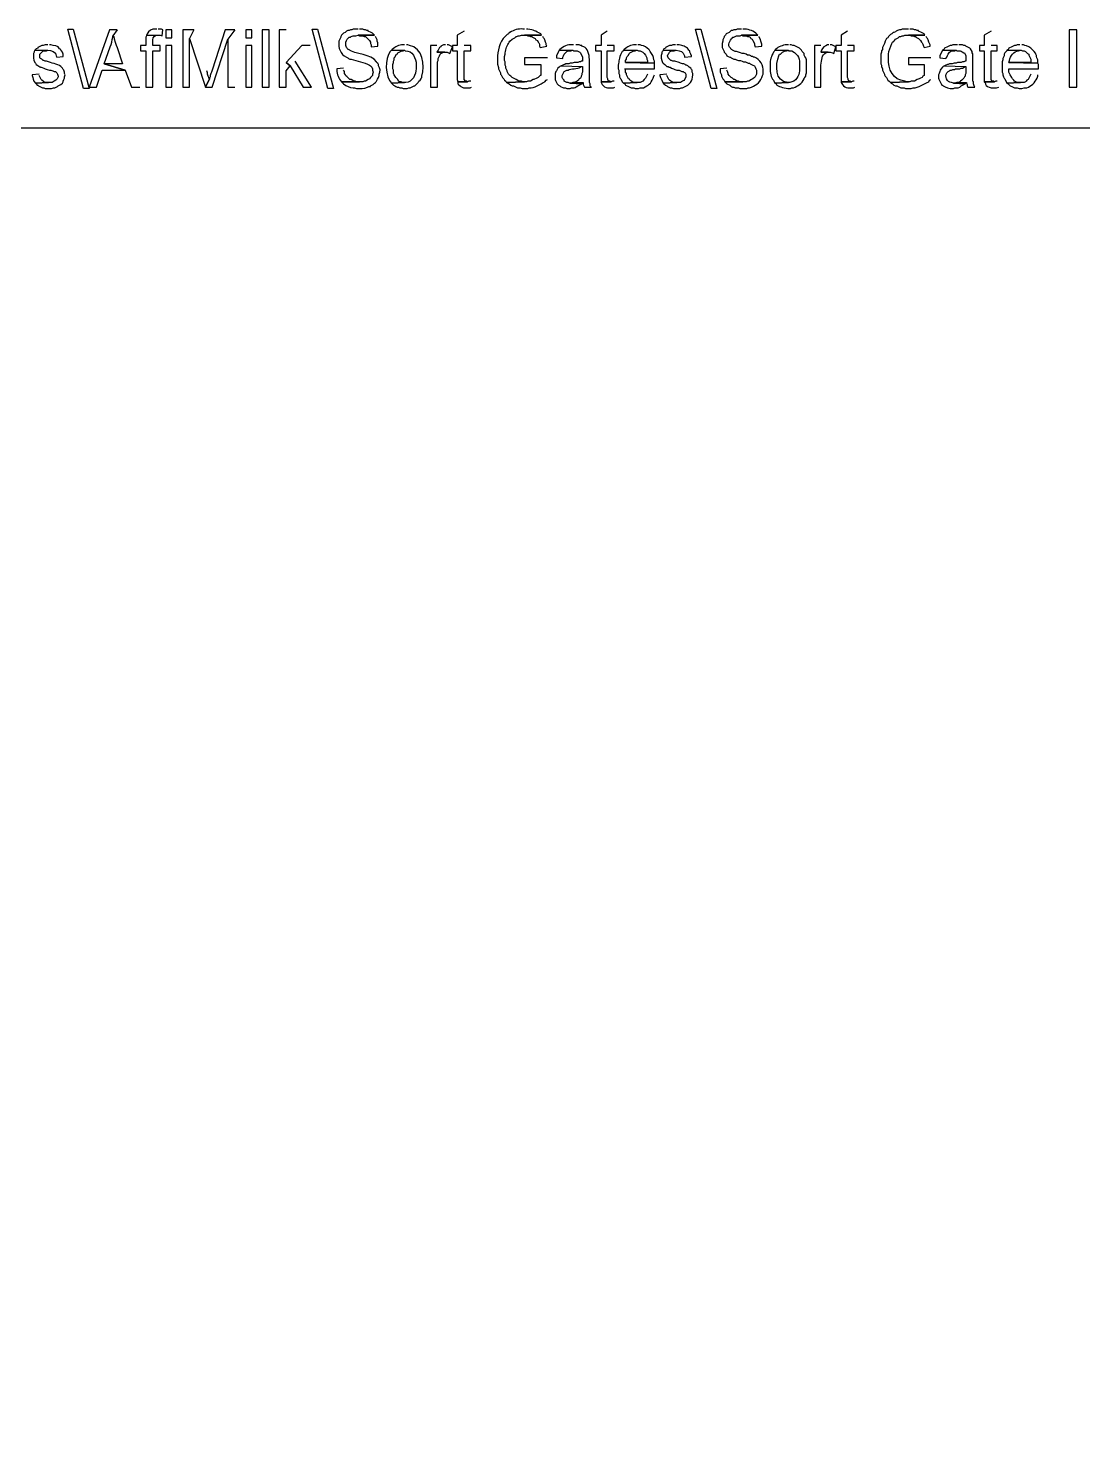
# Model space of a CAD drawing. Extents: x 18 to 773, y 27 to 1196.
# Drawn here: x 112.9 to 205.3, y 1071.3 to 1196 of the extents above; entities that cross this region are included whole.
import ezdxf

# ---------------------------------------------------------------- set-up
doc = ezdxf.new("R2010")
doc.units = 0
doc.layers.add('Sort_Gate_Installation', color=7, linetype='CONTINUOUS')

msp = doc.modelspace()

# ---------------------------------------------------------------- linework, layer by layer
at = {"layer": 'Sort_Gate_Installation', "color": 7}
for points in [[(117.72, 1190.76), (116.34, 1195.98), (116.82, 1195.98), (118.2, 1190.76), (117.72, 1190.76)], [(120.66, 1195.92), (120, 1195.92), (118.2, 1190.88), (118.86, 1190.88), (119.34, 1192.38), (121.38, 1192.38), (119.52, 1192.92), (120.06, 1194.42)], [(120.66, 1195.92), (120.3, 1195.38), (120.36, 1195.32)], [(120.3, 1195.26), (120.3, 1195.38)], [(123.24, 1195.44), (123.24, 1195.38), (123.18, 1195.26), (123.18, 1194.54), (122.7, 1194.54), (122.7, 1194.06), (123.18, 1194.06), (123.18, 1190.88), (123.78, 1190.88), (123.78, 1194.06), (124.44, 1194.06), (124.44, 1194.54), (123.78, 1194.54), (123.78, 1194.84)], [(123.3, 1195.56), (123.24, 1195.44), (124.44, 1195.44), (124.62, 1195.38), (124.68, 1195.92), (124.56, 1195.98), (124.26, 1195.98)], [(124.14, 1195.98), (124.02, 1195.98)], [(124.08, 1195.44), (124.26, 1195.44)], [(124.92, 1195.2), (125.46, 1195.2), (125.46, 1195.92), (124.92, 1195.92), (124.92, 1195.2), (124.92, 1195.2)], [(127.38, 1195.92), (126.42, 1195.92), (126.42, 1190.88), (127.02, 1190.88), (127.02, 1195.14)], [(127.38, 1195.92), (127.02, 1195.14), (128.4, 1190.88), (128.76, 1191.6), (128.7, 1191.66), (128.7, 1191.72), (128.64, 1191.84), (128.58, 1192.02), (128.58, 1192.14), (128.52, 1192.32)], [(130.98, 1195.92), (130.14, 1195.92), (129, 1192.38), (128.94, 1192.2), (128.88, 1192.08), (128.82, 1191.9), (128.82, 1191.78), (128.76, 1191.66), (128.76, 1191.6), (128.4, 1190.88), (129, 1190.88), (130.38, 1195.08)], [(130.98, 1195.92), (130.38, 1195.08), (130.38, 1190.88), (130.98, 1190.88)], [(131.94, 1195.2), (132.48, 1195.2), (132.48, 1195.92), (131.94, 1195.92), (131.94, 1195.2), (131.94, 1195.2)], [(133.38, 1190.88), (133.98, 1190.88), (133.98, 1195.92), (133.38, 1195.92), (133.38, 1190.88), (133.38, 1190.88)], [(135.48, 1195.92), (134.88, 1195.92), (134.88, 1190.88), (135.48, 1190.88), (135.48, 1192.32), (135.84, 1192.74), (135.48, 1193.04)], [(139.14, 1190.76), (137.76, 1195.98), (138.24, 1195.98), (139.62, 1190.76), (139.14, 1190.76)], [(141.78, 1195.98), (141.36, 1195.98), (141.24, 1195.92), (141.12, 1195.92), (141, 1195.86), (140.88, 1195.86), (140.76, 1195.8), (140.64, 1195.68), (140.52, 1195.62), (140.46, 1195.56), (140.34, 1195.44), (140.28, 1195.32), (140.28, 1195.26), (140.16, 1195.02), (140.1, 1194.9)], [(140.94, 1194.18), (140.88, 1194.18), (140.82, 1194.3), (140.76, 1194.36), (140.7, 1194.54), (140.7, 1194.84), (140.76, 1194.96), (140.82, 1195.08), (140.94, 1195.2), (141, 1195.26), (141.12, 1195.26), (141.18, 1195.32), (141.36, 1195.38), (141.6, 1195.38), (141.78, 1195.44), (143.22, 1195.44), (143.16, 1195.5), (143.04, 1195.62), (142.92, 1195.68), (142.68, 1195.8), (142.68, 1195.86), (142.56, 1195.86), (142.44, 1195.92), (142.32, 1195.92), (142.2, 1195.98), (141.9, 1195.98)], [(143.22, 1195.44), (141.78, 1195.44), (141.9, 1195.38), (142.2, 1195.38), (142.32, 1195.32), (142.44, 1195.32), (142.5, 1195.26), (142.62, 1195.14), (142.68, 1195.08), (142.8, 1194.96), (142.86, 1194.84), (142.86, 1194.72), (142.92, 1194.6), (142.92, 1194.42), (143.52, 1194.48), (143.52, 1194.78), (143.46, 1194.9), (143.46, 1195.02), (143.34, 1195.26), (143.28, 1195.32)], [(151.08, 1195.8), (150.48, 1195.44), (150.48, 1194.54), (150.06, 1194.54), (150.06, 1194.06), (150.48, 1194.06), (150.48, 1191.54), (150.54, 1191.36), (151.38, 1191.36), (151.32, 1191.42), (151.2, 1191.42), (151.08, 1191.54), (151.08, 1194.06), (151.68, 1194.06), (151.68, 1194.54), (151.08, 1194.54)], [(155.1, 1195.68), (155.04, 1195.68), (154.98, 1195.56), (154.86, 1195.5)], [(154.98, 1194.72), (155.04, 1194.84), (155.1, 1194.9), (155.28, 1195.08), (155.52, 1195.2), (155.64, 1195.32), (155.7, 1195.32), (155.82, 1195.38), (155.94, 1195.38), (156.12, 1195.44), (157.86, 1195.44), (157.8, 1195.56)], [(156.36, 1195.98), (156.24, 1195.98)], [(157.86, 1195.44), (156.36, 1195.44), (156.54, 1195.44), (156.66, 1195.38), (156.78, 1195.38), (156.9, 1195.32), (157.02, 1195.32), (157.08, 1195.26), (157.2, 1195.2), (157.32, 1195.14), (157.38, 1195.02), (157.5, 1194.96), (157.56, 1194.84), (157.62, 1194.78), (157.68, 1194.66), (157.68, 1194.48), (157.74, 1194.36), (158.34, 1194.48), (158.28, 1194.6), (158.28, 1194.72), (158.22, 1194.84), (158.16, 1195.02), (158.1, 1195.14), (158.04, 1195.2), (157.98, 1195.32)], [(156.66, 1195.98), (156.54, 1195.98)], [(163.62, 1195.8), (163.08, 1195.44), (163.08, 1194.54), (162.6, 1194.54), (162.6, 1194.06), (163.08, 1194.06), (163.08, 1191.36), (163.98, 1191.36), (163.86, 1191.42), (163.74, 1191.42), (163.68, 1191.54), (163.68, 1191.6), (163.62, 1191.72), (163.62, 1194.06), (164.22, 1194.06), (164.22, 1194.54), (163.62, 1194.54)], [(172.74, 1190.76), (171.36, 1195.98), (171.84, 1195.98), (173.22, 1190.76), (172.74, 1190.76)], [(175.38, 1195.98), (175.02, 1195.98), (174.9, 1195.92), (174.72, 1195.92), (174.6, 1195.86), (174.48, 1195.86), (174.42, 1195.8), (174.3, 1195.68), (174.06, 1195.56), (174, 1195.44), (173.88, 1195.32), (173.88, 1195.26), (173.76, 1195.02), (173.76, 1194.9), (173.7, 1194.72), (173.7, 1194.36), (173.88, 1194), (173.88, 1193.94), (173.94, 1193.88), (174.06, 1193.76), (174.12, 1193.64), (174.24, 1193.58), (174.36, 1193.52), (174.42, 1193.52), (174.48, 1193.46), (174.6, 1193.4), (174.72, 1193.34), (174.84, 1193.34), (174.96, 1193.28), (175.14, 1193.22), (175.32, 1193.22), (175.44, 1193.16), (175.56, 1193.1), (175.74, 1193.1), (175.86, 1193.04), (175.98, 1192.98), (176.1, 1192.98), (176.16, 1192.92), (176.4, 1192.8), (176.52, 1192.74), (176.58, 1192.62), (176.64, 1192.5), (176.7, 1192.38), (176.7, 1192.02), (176.64, 1191.9), (176.58, 1191.78), (176.52, 1191.72), (176.4, 1191.6), (176.28, 1191.54), (176.04, 1191.42), (175.92, 1191.42), (175.8, 1191.36), (173.94, 1191.36), (174, 1191.3), (174.12, 1191.18), (174.36, 1191.06), (174.48, 1190.94), (174.6, 1190.88), (174.72, 1190.88), (174.84, 1190.82), (175.14, 1190.82), (175.26, 1190.76), (175.86, 1190.76), (175.98, 1190.82), (176.1, 1190.82)], [(174.6, 1195.2), (174.6, 1195.26), (174.72, 1195.26)], [(175.38, 1195.44), (176.82, 1195.44), (176.76, 1195.5)], [(176.82, 1195.44), (175.38, 1195.44), (175.5, 1195.38), (175.8, 1195.38), (175.92, 1195.32), (176.04, 1195.32), (176.16, 1195.26), (176.22, 1195.14), (176.34, 1195.08), (176.4, 1194.96), (176.52, 1194.72), (176.52, 1194.6), (176.58, 1194.42), (177.18, 1194.48), (177.18, 1194.66)], [(175.68, 1195.98), (175.5, 1195.98)], [(176.94, 1195.26), (176.94, 1195.32)], [(184.68, 1195.8), (184.14, 1195.44), (184.14, 1194.54), (183.66, 1194.54), (183.66, 1194.06), (184.14, 1194.06), (184.14, 1191.36), (185.04, 1191.36), (184.92, 1191.42), (184.8, 1191.42), (184.74, 1191.54), (184.74, 1191.6), (184.68, 1191.72), (184.68, 1194.06), (185.28, 1194.06), (185.28, 1194.54), (184.68, 1194.54)], [(190.02, 1195.98), (189.48, 1195.98), (189.36, 1195.92), (189.24, 1195.92), (189.06, 1195.86), (188.94, 1195.8), (188.88, 1195.74), (188.76, 1195.68), (188.7, 1195.68), (188.58, 1195.56), (188.46, 1195.5), (188.4, 1195.44), (188.28, 1195.32), (188.22, 1195.2), (188.1, 1195.14), (188.04, 1195.02), (187.98, 1194.9), (187.92, 1194.72), (187.86, 1194.6), (187.74, 1194.36), (187.74, 1194.18), (187.68, 1194.06), (187.68, 1193.94), (187.62, 1193.76), (187.62, 1192.92), (187.68, 1192.8), (187.68, 1192.68), (187.74, 1192.5), (187.74, 1192.38), (187.86, 1192.14), (187.92, 1192.02), (187.92, 1191.96), (187.98, 1191.84), (188.1, 1191.72), (188.22, 1191.48), (188.34, 1191.42), (188.46, 1191.3), (190.02, 1191.36), (189.9, 1191.36), (189.72, 1191.42)], [(188.58, 1194.72), (188.64, 1194.84), (188.76, 1194.9), (188.82, 1194.96), (188.88, 1195.08), (189.12, 1195.2), (189.24, 1195.32), (189.36, 1195.32), (189.48, 1195.38), (189.6, 1195.38), (189.72, 1195.44), (191.46, 1195.44), (191.4, 1195.56), (191.16, 1195.68), (190.92, 1195.8), (190.92, 1195.86), (190.8, 1195.86), (190.68, 1195.92), (190.56, 1195.92), (190.44, 1195.98), (190.14, 1195.98)], [(191.46, 1195.44), (190.02, 1195.44), (190.14, 1195.44), (190.26, 1195.38), (190.44, 1195.38), (190.56, 1195.32), (190.68, 1195.32), (190.68, 1195.26), (190.8, 1195.2), (190.92, 1195.14), (191.04, 1195.02), (191.1, 1194.96), (191.16, 1194.84), (191.22, 1194.78), (191.28, 1194.66), (191.34, 1194.48), (191.4, 1194.36), (191.94, 1194.48), (191.94, 1194.6), (191.82, 1194.84), (191.76, 1195.02), (191.7, 1195.14), (191.64, 1195.2), (191.58, 1195.32)], [(197.28, 1195.8), (196.68, 1195.44), (196.68, 1194.54), (196.26, 1194.54), (196.26, 1194.06), (196.68, 1194.06), (196.68, 1191.36), (197.58, 1191.36), (197.52, 1191.42), (197.34, 1191.42), (197.28, 1191.54), (197.28, 1194.06), (197.82, 1194.06), (197.82, 1194.54), (197.28, 1194.54)], [(204.12, 1190.88), (204.78, 1190.88), (204.78, 1195.92), (204.12, 1195.92), (204.12, 1190.88), (204.12, 1190.88)], [(113.46, 1194.12), (113.4, 1194), (113.4, 1193.94), (113.34, 1193.82)], [(114.6, 1194.6), (114.36, 1194.6), (114.18, 1194.54), (114.06, 1194.54), (113.82, 1194.42), (113.7, 1194.36), (113.7, 1194.3), (113.58, 1194.24), (113.46, 1194.12), (114.6, 1194.12)], [(114.66, 1193.1), (114.48, 1193.16), (114.36, 1193.16), (114.24, 1193.22), (114.18, 1193.22), (114.06, 1193.34), (113.94, 1193.4), (113.88, 1193.46), (113.88, 1193.76), (113.94, 1193.82), (114.06, 1193.94), (114.18, 1194.06), (114.48, 1194.06), (114.6, 1194.12)], [(114.84, 1194.6), (114.72, 1194.6)], [(115.32, 1193.64), (115.38, 1193.52), (115.92, 1193.58), (115.92, 1193.76), (115.86, 1193.94), (115.8, 1194.06), (115.74, 1194.12), (115.74, 1194.18), (115.62, 1194.24)], [(120.66, 1194.36), (121.14, 1192.92), (119.52, 1192.92), (121.38, 1192.38), (121.92, 1190.88), (122.64, 1190.88)], [(124.92, 1190.88), (125.46, 1190.88), (125.46, 1194.54), (124.92, 1194.54), (124.92, 1190.88), (124.92, 1190.88)], [(131.94, 1190.88), (132.48, 1190.88), (132.48, 1194.54), (131.94, 1194.54), (131.94, 1190.88), (131.94, 1190.88)], [(137.58, 1194.54), (136.86, 1194.54), (135.48, 1193.04), (135.84, 1192.74), (136.98, 1190.88), (137.7, 1190.88), (136.26, 1193.16)], [(144.72, 1194.12), (144.6, 1194)], [(144.78, 1194.18), (144.72, 1194.12), (145.86, 1194.12), (145.92, 1194.06)], [(144.72, 1191.24), (145.86, 1191.3), (145.68, 1191.3), (145.56, 1191.36), (145.44, 1191.36), (145.32, 1191.42), (145.26, 1191.54), (145.14, 1191.66), (145.08, 1191.72), (144.96, 1191.96), (144.9, 1192.08), (144.9, 1192.38), (144.84, 1192.5), (144.84, 1192.86), (144.9, 1193.04), (144.9, 1193.16), (144.96, 1193.28), (144.96, 1193.46), (145.02, 1193.52), (145.14, 1193.76), (145.2, 1193.76), (145.26, 1193.88), (145.38, 1193.94), (145.62, 1194.06), (145.74, 1194.06), (145.86, 1194.12)], [(145.86, 1194.6), (145.74, 1194.6)], [(146.28, 1194.54), (146.16, 1194.6), (146.04, 1194.6)], [(148.68, 1194.54), (148.14, 1194.54), (148.14, 1190.88), (148.74, 1190.88), (148.74, 1193.1), (148.8, 1193.22), (148.8, 1193.4), (148.86, 1193.52), (148.92, 1193.64), (148.98, 1193.76), (149.04, 1193.82), (149.28, 1193.94), (149.4, 1193.94), (148.68, 1193.94)], [(149.46, 1194.6), (149.28, 1194.6), (149.16, 1194.54), (149.04, 1194.48), (149.04, 1194.42), (148.92, 1194.36), (148.8, 1194.12), (148.68, 1193.94), (149.58, 1193.94), (149.82, 1193.82), (150.06, 1194.42), (149.82, 1194.54), (149.7, 1194.6), (149.58, 1194.6)], [(154.08, 1192.5), (154.14, 1192.38), (154.2, 1192.26), (154.26, 1192.14), (154.26, 1192.02), (154.32, 1191.96), (154.44, 1191.72), (154.56, 1191.6), (154.62, 1191.48), (154.74, 1191.42), (154.8, 1191.3), (156.36, 1191.36), (156.24, 1191.36), (156.12, 1191.42), (155.88, 1191.42), (155.64, 1191.54), (155.4, 1191.66), (155.28, 1191.72), (155.16, 1191.84), (155.1, 1191.9), (154.98, 1192.02), (154.92, 1192.14), (154.86, 1192.26), (154.86, 1192.32), (154.8, 1192.44), (154.74, 1192.56), (154.74, 1192.68), (154.68, 1192.8), (154.68, 1193.1), (154.62, 1193.22), (154.62, 1193.58), (154.68, 1193.76)], [(159.42, 1194.12), (159.36, 1194), (159.18, 1193.64), (159.18, 1193.46), (159.72, 1193.4), (159.72, 1193.52), (159.78, 1193.64), (159.84, 1193.76), (159.96, 1193.88), (160.02, 1193.94), (160.08, 1194), (160.2, 1194.06), (160.44, 1194.06), (160.62, 1194.12)], [(159.48, 1194.18), (159.42, 1194.12), (160.62, 1194.12), (160.68, 1194.06), (160.98, 1194.06), (161.22, 1193.94), (161.28, 1193.88), (161.46, 1193.52), (161.46, 1193.16), (161.34, 1193.16), (161.28, 1193.1), (161.16, 1193.1), (161.04, 1193.04), (160.74, 1193.04), (160.56, 1192.98), (160.38, 1192.98), (160.26, 1192.92), (159.96, 1192.92), (159.9, 1192.86), (159.84, 1192.86), (159.72, 1192.8), (159.6, 1192.74), (161.46, 1192.68), (161.46, 1192.2), (161.4, 1192.08), (161.4, 1191.96), (161.34, 1191.84), (161.34, 1191.78), (161.28, 1191.66), (161.16, 1191.6), (161.1, 1191.48), (160.98, 1191.42), (160.74, 1191.3), (161.52, 1191.3), (161.52, 1191.12), (161.64, 1190.88), (162.24, 1190.88), (162.18, 1190.88), (162.12, 1191), (162.12, 1191.18), (162.06, 1191.3), (162.06, 1193.22)], [(160.68, 1194.6), (160.56, 1194.6)], [(161.7, 1194.36), (161.58, 1194.42), (161.4, 1194.48), (161.4, 1194.54), (161.28, 1194.54), (161.16, 1194.6), (160.86, 1194.6)], [(165.06, 1194.12), (165.06, 1194.06), (164.94, 1194), (164.88, 1193.88)], [(165.12, 1194.18), (165.06, 1194.12), (166.26, 1194.12), (166.38, 1194.06), (166.5, 1194.06), (166.74, 1193.94), (166.86, 1193.82), (166.98, 1193.7), (167.04, 1193.58), (167.1, 1193.46), (167.1, 1193.34), (167.16, 1193.22), (167.16, 1193.04), (165.24, 1193.04), (167.76, 1192.98), (167.76, 1193.16), (167.7, 1193.28)], [(165.6, 1191.48), (165.54, 1191.6), (165.48, 1191.6), (165.42, 1191.72), (165.36, 1191.84), (165.3, 1191.96), (165.3, 1192.08), (165.24, 1192.2), (165.24, 1192.38), (165.18, 1192.5), (167.76, 1192.5), (167.76, 1192.98), (165.24, 1193.04), (165.24, 1193.22), (165.3, 1193.34), (165.3, 1193.46), (165.36, 1193.58), (165.48, 1193.7), (165.54, 1193.82), (165.6, 1193.88), (165.72, 1193.94), (165.96, 1194.06), (166.08, 1194.06), (166.2, 1194.12)], [(166.2, 1194.6), (166.08, 1194.6)], [(166.62, 1194.54), (166.5, 1194.6), (166.32, 1194.6)], [(167.4, 1194), (167.34, 1194.12), (167.28, 1194.18)], [(168.54, 1194.12), (168.48, 1194), (168.42, 1193.94), (168.42, 1193.82)], [(169.62, 1194.6), (169.38, 1194.6), (169.26, 1194.54), (169.08, 1194.54), (168.84, 1194.42), (168.72, 1194.36), (168.72, 1194.3), (168.6, 1194.24), (168.54, 1194.12), (169.68, 1194.12)], [(171.12, 1191.96), (171.12, 1192.08), (171.06, 1192.2), (171.06, 1192.38), (171, 1192.44), (170.94, 1192.56), (170.82, 1192.62), (170.7, 1192.74), (170.58, 1192.8), (170.52, 1192.8), (170.46, 1192.86), (170.34, 1192.92), (170.22, 1192.92), (170.04, 1192.98), (169.92, 1193.04), (169.56, 1193.16), (169.38, 1193.16), (169.26, 1193.22), (169.2, 1193.22), (169.08, 1193.34), (169.02, 1193.4), (168.96, 1193.46), (168.9, 1193.64), (168.96, 1193.76), (169.02, 1193.82), (169.08, 1193.94), (169.14, 1194), (169.26, 1194.06), (169.5, 1194.06), (169.68, 1194.12)], [(169.92, 1194.6), (169.74, 1194.6)], [(170.4, 1193.64), (170.4, 1193.52), (171, 1193.58), (171, 1193.64), (170.94, 1193.76), (170.88, 1193.94), (170.88, 1194.06), (170.76, 1194.12), (170.76, 1194.18)], [(176.52, 1193.52), (176.46, 1193.52), (176.4, 1193.58), (176.28, 1193.58), (176.22, 1193.64), (176.1, 1193.7), (175.92, 1193.7), (175.8, 1193.76), (175.62, 1193.82), (175.44, 1193.82), (175.32, 1193.88), (175.14, 1193.94), (174.96, 1194), (174.84, 1194), (174.72, 1194.06), (174.6, 1194.12), (174.54, 1194.18), (174.48, 1194.18), (174.42, 1194.3)], [(178.32, 1194.12), (178.26, 1194), (178.2, 1193.94)], [(178.38, 1194.18), (178.32, 1194.12), (179.52, 1194.12), (179.52, 1194.06), (179.82, 1194.06)], [(178.68, 1193.64), (178.74, 1193.76), (178.8, 1193.76), (178.92, 1193.88), (178.98, 1193.94), (179.22, 1194.06), (179.34, 1194.06), (179.52, 1194.12)], [(179.52, 1194.6), (179.34, 1194.6)], [(180.9, 1191.6), (180.9, 1191.66), (180.96, 1191.72), (181.02, 1191.84), (181.02, 1191.96), (181.08, 1192.14), (181.08, 1193.28), (181.02, 1193.46), (180.96, 1193.58), (180.9, 1193.7), (180.9, 1193.82), (180.78, 1193.94), (180.72, 1194), (180.66, 1194.12), (180.6, 1194.18), (180.48, 1194.3), (180.24, 1194.42), (180, 1194.54), (179.88, 1194.54), (179.76, 1194.6), (179.64, 1194.6)], [(182.34, 1194.54), (181.8, 1194.54), (181.8, 1190.88), (182.34, 1190.88), (182.34, 1192.8)], [(182.4, 1194.12), (182.34, 1193.94), (183.18, 1193.94), (183.36, 1193.88), (183.48, 1193.82), (183.66, 1194.42), (183.42, 1194.54), (183.3, 1194.6), (183.18, 1194.6)], [(182.88, 1193.94), (183, 1193.94), (182.34, 1193.94)], [(183.06, 1194.6), (182.94, 1194.6)], [(188.28, 1193.4), (188.28, 1193.76)], [(193.02, 1194.12), (192.78, 1193.64), (192.78, 1193.46), (193.32, 1193.4), (193.38, 1193.52)], [(194.34, 1194.6), (193.92, 1194.6), (193.8, 1194.54), (193.68, 1194.54), (193.44, 1194.42), (193.2, 1194.3), (193.14, 1194.18), (193.02, 1194.12), (194.22, 1194.12)], [(194.88, 1193.88), (194.94, 1193.88), (195, 1193.76), (195.06, 1193.64), (195.06, 1193.16), (195, 1193.16), (194.88, 1193.1), (194.76, 1193.1), (194.64, 1193.04), (194.34, 1193.04), (194.22, 1192.98), (194.04, 1192.98), (193.86, 1192.92), (193.62, 1192.92), (193.5, 1192.86), (193.44, 1192.86), (193.32, 1192.8), (193.2, 1192.74), (195.06, 1192.68), (195.06, 1192.08), (195, 1191.96), (195, 1191.84), (194.94, 1191.78), (194.88, 1191.66), (194.82, 1191.6), (194.7, 1191.48), (194.58, 1191.42), (194.52, 1191.36), (194.4, 1191.3), (195.12, 1191.3), (195.12, 1191.24), (195.18, 1191.12), (195.18, 1191), (195.24, 1190.88), (195.84, 1190.88), (195.78, 1191), (195.72, 1191.18), (195.72, 1191.36), (195.66, 1191.42), (195.66, 1191.96)], [(194.1, 1194.06), (194.22, 1194.12)], [(195.66, 1193.58), (195.66, 1193.82), (195.6, 1193.82), (195.6, 1194), (195.48, 1194.24), (195.42, 1194.3), (195.18, 1194.42), (195.06, 1194.48), (195, 1194.54), (194.88, 1194.54), (194.76, 1194.6), (194.46, 1194.6)], [(198.66, 1194.12), (198.66, 1194.06), (198.6, 1194), (198.48, 1193.88), (198.42, 1193.76), (198.42, 1193.64), (198.36, 1193.52), (198.3, 1193.4), (198.3, 1193.28), (198.24, 1193.1), (198.24, 1192.2), (198.3, 1192.08), (198.3, 1191.96), (198.36, 1191.78), (198.42, 1191.66), (198.48, 1191.6), (198.66, 1191.24), (199.86, 1191.3), (199.56, 1191.3), (199.32, 1191.42), (199.26, 1191.48), (199.14, 1191.6), (199.08, 1191.72), (198.96, 1191.96), (198.9, 1192.08), (198.84, 1192.2), (198.84, 1192.5), (201.42, 1192.5), (201.42, 1192.86), (201.36, 1192.98), (198.84, 1193.04), (198.9, 1193.22)], [(199.8, 1194.6), (199.56, 1194.6), (199.44, 1194.54), (199.32, 1194.54), (199.08, 1194.42), (198.84, 1194.3), (198.78, 1194.18), (198.66, 1194.12), (199.92, 1194.12), (200.04, 1194.06), (200.16, 1194.06), (200.28, 1194), (200.34, 1193.94), (200.46, 1193.82), (200.58, 1193.76), (200.58, 1193.7), (200.64, 1193.58), (200.7, 1193.46), (200.76, 1193.34), (200.76, 1193.04), (198.84, 1193.04), (201.36, 1192.98), (201.36, 1193.28)], [(199.68, 1194.06), (199.86, 1194.12)], [(200.22, 1194.54), (200.1, 1194.6), (199.98, 1194.6)], [(201.06, 1194), (200.94, 1194.12), (200.88, 1194.18)], [(113.46, 1193.04), (113.52, 1192.98), (113.58, 1192.86)], [(114.96, 1191.3), (114.66, 1191.3), (113.52, 1191.24), (113.58, 1191.18), (113.64, 1191.06), (113.7, 1191.06), (113.76, 1191), (113.88, 1190.94), (114.12, 1190.82), (114.24, 1190.82), (114.36, 1190.76), (114.9, 1190.76), (115.08, 1190.82), (115.2, 1190.82), (115.44, 1190.94), (115.5, 1191), (115.62, 1191.06), (115.74, 1191.12), (115.86, 1191.24), (115.92, 1191.36), (115.92, 1191.42), (115.98, 1191.54), (116.04, 1191.66), (116.04, 1191.78), (116.1, 1191.96), (116.04, 1192.08), (116.04, 1192.2), (115.98, 1192.38), (115.92, 1192.44), (115.86, 1192.56)], [(114.24, 1192.56), (114.36, 1192.5), (114.54, 1192.44), (114.72, 1192.38), (114.84, 1192.38), (115.02, 1192.32), (115.14, 1192.26), (115.26, 1192.26), (115.32, 1192.2), (115.38, 1192.14), (115.44, 1192.02), (115.5, 1191.84), (115.5, 1191.78)], [(140.52, 1192.56), (139.92, 1192.5), (139.92, 1192.38)], [(142.8, 1192.8), (142.86, 1192.74), (142.98, 1192.62), (143.04, 1192.5), (143.04, 1192.38), (143.1, 1192.2), (143.04, 1192.02), (143.04, 1191.9), (142.92, 1191.78), (142.86, 1191.72), (142.8, 1191.6), (142.68, 1191.54), (142.44, 1191.42), (142.32, 1191.42), (142.2, 1191.36), (140.34, 1191.36), (140.4, 1191.3), (140.52, 1191.18)], [(140.76, 1193.52), (140.88, 1193.46), (140.94, 1193.4), (141.06, 1193.34), (141.18, 1193.34)], [(143.58, 1192.74), (143.58, 1192.86), (143.52, 1192.98), (143.46, 1192.98), (143.4, 1193.1)], [(146.88, 1192.86), (146.88, 1192.5)], [(154.02, 1193.64), (154.02, 1193.22)], [(158.4, 1193.46), (156.36, 1193.46), (156.36, 1192.86), (157.8, 1192.86), (157.8, 1191.9), (157.74, 1191.9), (157.68, 1191.84), (157.56, 1191.72), (157.44, 1191.66), (157.2, 1191.54), (157.14, 1191.54), (156.9, 1191.42), (156.66, 1191.42), (156.54, 1191.36), (156.36, 1191.36), (154.8, 1191.3), (155.04, 1191.18), (155.16, 1191.06), (155.28, 1191), (155.4, 1191), (155.52, 1190.94), (155.76, 1190.82), (156, 1190.82), (156.18, 1190.76), (156.66, 1190.76), (156.78, 1190.82)], [(159.6, 1192.74), (159.48, 1192.68), (159.42, 1192.62), (159.3, 1192.56), (159.24, 1192.44), (159.18, 1192.32), (159.12, 1192.26), (159.06, 1192.08), (159.06, 1191.84)], [(161.28, 1192.62), (161.34, 1192.68), (161.46, 1192.68)], [(164.58, 1192.8), (164.58, 1192.5), (164.64, 1192.38), (164.64, 1192.08), (164.7, 1191.96), (164.7, 1191.78), (164.76, 1191.66), (164.82, 1191.6), (164.94, 1191.36), (165.06, 1191.24), (166.26, 1191.3), (166.2, 1191.3)], [(168.48, 1193.04), (168.54, 1192.98), (168.66, 1192.86), (168.72, 1192.8), (168.84, 1192.68), (168.96, 1192.68), (169.02, 1192.62), (169.14, 1192.62), (169.26, 1192.56), (169.44, 1192.5), (169.56, 1192.44), (169.74, 1192.38), (169.92, 1192.38), (170.04, 1192.32), (170.16, 1192.26), (170.28, 1192.26), (170.34, 1192.2), (170.46, 1192.14), (170.52, 1192.02), (170.52, 1191.78)], [(174.12, 1192.56), (173.52, 1192.5), (173.52, 1192.2), (173.58, 1192.08), (173.64, 1191.96), (173.64, 1191.84), (173.76, 1191.6), (173.88, 1191.48), (173.94, 1191.36), (175.5, 1191.36), (175.26, 1191.36), (175.14, 1191.42), (175.02, 1191.42), (174.78, 1191.54), (174.72, 1191.54), (174.6, 1191.66), (174.48, 1191.72), (174.36, 1191.84), (174.3, 1191.9), (174.24, 1192.02), (174.24, 1192.08), (174.18, 1192.26), (174.12, 1192.38)], [(177.9, 1192.86), (177.9, 1192.5)], [(180.48, 1192.68), (180.48, 1192.32)], [(192, 1193.46), (190.02, 1193.46), (190.02, 1192.86), (191.4, 1192.86), (191.4, 1191.9), (191.28, 1191.84), (191.22, 1191.72), (191.1, 1191.66), (190.98, 1191.6), (190.8, 1191.54), (190.56, 1191.42), (190.26, 1191.42), (190.14, 1191.36), (190.02, 1191.36), (188.46, 1191.3), (188.52, 1191.24), (188.64, 1191.18), (188.76, 1191.06), (188.88, 1191), (189, 1191), (189.12, 1190.94), (189.36, 1190.82), (189.66, 1190.82), (189.78, 1190.76), (190.26, 1190.76), (190.44, 1190.82)], [(193.2, 1192.74), (193.08, 1192.68), (193.02, 1192.62)], [(193.38, 1192.14), (193.5, 1192.26), (193.62, 1192.32), (193.68, 1192.38), (193.8, 1192.38), (193.92, 1192.44), (194.1, 1192.44), (194.16, 1192.5), (194.52, 1192.5), (194.64, 1192.56), (194.76, 1192.56), (195, 1192.68), (195.06, 1192.68)], [(113.82, 1192.02), (113.22, 1191.96), (113.22, 1191.9)], [(113.52, 1191.24), (114.66, 1191.3), (114.42, 1191.3), (114.24, 1191.36), (114.18, 1191.42), (114.06, 1191.48), (114, 1191.54), (113.94, 1191.66), (113.88, 1191.78), (113.82, 1191.9)], [(140.34, 1191.36), (141.9, 1191.36), (141.66, 1191.36), (141.54, 1191.42), (141.42, 1191.42), (141.18, 1191.54), (141.06, 1191.54), (140.94, 1191.66)], [(140.58, 1192.08), (140.58, 1192.26), (140.52, 1192.38)], [(143.58, 1191.72), (143.64, 1191.9), (143.64, 1192.02)], [(145.98, 1191.3), (145.86, 1191.3), (144.72, 1191.24), (144.78, 1191.18), (144.9, 1191.06), (145.02, 1191), (145.08, 1190.94), (145.2, 1190.88), (145.32, 1190.88), (145.44, 1190.82), (145.62, 1190.82), (145.74, 1190.76), (146.1, 1190.76), (146.22, 1190.82), (146.34, 1190.82), (146.58, 1190.94), (146.7, 1191), (146.76, 1191), (146.88, 1191.12), (146.94, 1191.18), (147.06, 1191.3), (147.12, 1191.42), (147.24, 1191.48), (147.3, 1191.6), (147.3, 1191.66), (147.36, 1191.72), (147.36, 1191.84)], [(151.68, 1191.42), (151.5, 1191.42), (151.38, 1191.36), (150.54, 1191.36), (150.54, 1191.18), (150.6, 1191.12), (150.72, 1191), (150.78, 1190.94), (151.02, 1190.82), (151.62, 1190.82), (151.74, 1190.88)], [(158.16, 1191.36), (158.28, 1191.48), (158.4, 1191.54)], [(159.18, 1191.3), (159.24, 1191.18), (159.36, 1191.06), (159.48, 1191), (159.54, 1190.94), (159.78, 1190.82), (159.96, 1190.82), (160.08, 1190.76), (160.38, 1190.76), (160.5, 1190.82)], [(161.04, 1191), (161.16, 1191.06), (161.4, 1191.18), (160.38, 1191.24), (160.32, 1191.24), (160.2, 1191.3), (160.08, 1191.3), (159.84, 1191.42), (159.84, 1191.48), (159.72, 1191.6), (159.66, 1191.72), (159.66, 1191.9), (159.72, 1192.02), (159.78, 1192.14), (159.84, 1192.26), (159.96, 1192.32), (160.08, 1192.38), (160.2, 1192.38)], [(160.74, 1191.3), (160.62, 1191.3), (160.5, 1191.24), (160.38, 1191.24), (161.4, 1191.18), (161.52, 1191.3)], [(164.22, 1191.42), (164.1, 1191.42), (163.98, 1191.36), (163.08, 1191.36), (163.08, 1191.3)], [(167.16, 1192.02), (167.1, 1191.9), (167.04, 1191.78), (166.98, 1191.66), (166.86, 1191.54), (166.74, 1191.42), (166.5, 1191.3), (166.26, 1191.3), (165.06, 1191.24), (165.18, 1191.18), (165.24, 1191.06), (165.48, 1190.94), (165.72, 1190.82), (165.96, 1190.82), (166.08, 1190.76), (166.38, 1190.76), (166.5, 1190.82), (166.8, 1190.82)], [(167.64, 1191.66), (167.7, 1191.84), (167.76, 1191.96)], [(168.84, 1192.02), (168.24, 1191.96), (168.24, 1191.9), (168.3, 1191.72), (168.36, 1191.6), (168.42, 1191.48), (168.54, 1191.24), (169.74, 1191.3), (169.44, 1191.3), (169.2, 1191.42), (169.08, 1191.48), (169.02, 1191.54), (168.96, 1191.66), (168.9, 1191.78), (168.84, 1191.9)], [(170.04, 1191.3), (169.74, 1191.3), (168.54, 1191.24), (168.6, 1191.18), (168.72, 1191.06), (168.84, 1191), (168.9, 1190.94), (169.14, 1190.82), (169.26, 1190.82), (169.44, 1190.76), (169.98, 1190.76), (170.1, 1190.82), (170.22, 1190.82), (170.34, 1190.88)], [(177.18, 1191.72), (177.24, 1191.9), (177.3, 1192.02), (177.3, 1192.26)], [(178.2, 1191.48), (178.32, 1191.24), (179.52, 1191.3), (179.46, 1191.3)], [(179.64, 1191.3), (179.52, 1191.3), (178.32, 1191.24), (178.44, 1191.18), (178.5, 1191.06), (178.62, 1191)], [(185.28, 1191.42), (185.16, 1191.42), (185.04, 1191.36), (184.14, 1191.36), (184.14, 1191.3)], [(191.82, 1191.36), (191.88, 1191.48), (192, 1191.54)], [(192.72, 1192.08), (192.66, 1191.96), (192.66, 1191.84)], [(192.84, 1191.3), (192.9, 1191.18), (192.96, 1191.06), (193.02, 1191.06), (193.08, 1191)], [(193.86, 1190.76), (193.98, 1190.76), (194.1, 1190.82), (194.4, 1190.82), (194.52, 1190.88), (194.58, 1190.94), (194.64, 1191), (194.76, 1191.06), (195, 1191.18), (193.98, 1191.24), (193.8, 1191.3)], [(194.4, 1191.3), (194.28, 1191.3), (194.1, 1191.24), (193.98, 1191.24), (195, 1191.18), (195.12, 1191.3)], [(197.82, 1191.42), (197.7, 1191.42), (197.58, 1191.36), (196.68, 1191.36), (196.74, 1191.3)], [(200.76, 1192.02), (200.7, 1191.9), (200.64, 1191.78), (200.58, 1191.66), (200.52, 1191.54), (200.4, 1191.48), (200.34, 1191.42), (200.28, 1191.36), (200.16, 1191.3), (199.86, 1191.3), (198.66, 1191.24), (198.78, 1191.18), (198.9, 1191.06), (198.96, 1191), (199.08, 1190.94), (199.32, 1190.82), (199.56, 1190.82), (199.74, 1190.76), (199.98, 1190.76), (200.16, 1190.82), (200.4, 1190.82)], [(201.3, 1191.66), (201.36, 1191.84), (201.36, 1191.96)], [(141.36, 1190.82), (141.48, 1190.82), (141.66, 1190.76)], [(142.62, 1190.88), (142.74, 1190.94), (142.86, 1190.94), (142.86, 1191), (142.98, 1191.06), (143.1, 1191.12)], [(164.16, 1190.82), (164.28, 1190.88)], [(179.7, 1190.76), (179.82, 1190.82), (179.94, 1190.82)], [(185.22, 1190.82), (185.34, 1190.88)], [(197.76, 1190.82), (197.94, 1190.88)]]:
    msp.add_lwpolyline(points, dxfattribs=at)
at = {"layer": 'Sort_Gate_Installation', "color": 1}
msp.add_lwpolyline([(773.4, 1187.28), (18.54, 1187.28), (18.54, 27.48), (773.4, 27.48), (773.4, 1187.28), (773.4, 1187.28)], dxfattribs=at)
at = {"layer": 'Sort_Gate_Installation', "color": 7}
for points in [[(120.06, 1194.42), (120.227, 1194.68), (120.178, 1194.995), (120.3, 1195.26)], [(120.36, 1195.32), (120.372, 1195.152), (120.568, 1194.513), (120.66, 1194.36)], [(124.02, 1195.98), (123.722, 1196.03), (123.416, 1195.831), (123.3, 1195.56)], [(123.78, 1194.84), (123.75, 1195.067), (123.837, 1195.365), (124.08, 1195.44)], [(154.86, 1195.5), (154.315, 1195.105), (154.035, 1194.298), (154.02, 1193.64)], [(156.24, 1195.98), (155.823, 1196.024), (155.458, 1195.887), (155.1, 1195.68)], [(157.8, 1195.56), (157.311, 1195.804), (157.218, 1195.904), (156.66, 1195.98)], [(174.42, 1194.3), (174.136, 1194.549), (174.39, 1195.002), (174.6, 1195.2)], [(174.72, 1195.26), (175.106, 1195.517), (175.092, 1195.26), (175.38, 1195.44)], [(176.76, 1195.5), (176.485, 1195.83), (176.071, 1195.92), (175.68, 1195.98)], [(177.18, 1194.66), (177.065, 1194.929), (177.158, 1194.886), (176.94, 1195.26)], [(113.34, 1193.82), (113.362, 1193.456), (113.27, 1193.369), (113.46, 1193.04)], [(114.6, 1194.12), (114.857, 1194.104), (115.331, 1193.969), (115.32, 1193.64)], [(115.62, 1194.24), (115.495, 1194.536), (115.09, 1194.492), (114.84, 1194.6)], [(140.1, 1194.9), (140.039, 1194.345), (140.218, 1193.752), (140.76, 1193.52)], [(143.4, 1193.1), (142.955, 1193.794), (141.534, 1193.759), (140.94, 1194.18)], [(144.6, 1194), (144.113, 1193.457), (144.136, 1191.725), (144.72, 1191.24)], [(145.74, 1194.6), (145.349, 1194.581), (145.058, 1194.455), (144.78, 1194.18)], [(145.92, 1194.06), (146.551, 1194.136), (146.882, 1193.366), (146.88, 1192.86)], [(147.36, 1191.84), (147.679, 1192.806), (147.473, 1194.336), (146.28, 1194.54)], [(154.68, 1193.76), (154.656, 1194.116), (154.822, 1194.421), (154.98, 1194.72)], [(160.56, 1194.6), (160.178, 1194.646), (159.749, 1194.439), (159.48, 1194.18)], [(162.06, 1193.22), (162.094, 1193.513), (161.961, 1194.175), (161.7, 1194.36)], [(164.88, 1193.88), (164.574, 1193.365), (164.713, 1193.236), (164.58, 1192.8)], [(166.08, 1194.6), (165.689, 1194.581), (165.398, 1194.455), (165.12, 1194.18)], [(167.28, 1194.18), (167.085, 1194.312), (166.906, 1194.564), (166.62, 1194.54)], [(167.7, 1193.28), (167.745, 1193.557), (167.51, 1193.772), (167.4, 1194)], [(168.42, 1193.82), (168.294, 1193.642), (168.359, 1193.209), (168.48, 1193.04)], [(169.68, 1194.12), (170.03, 1194.019), (170.267, 1194.05), (170.4, 1193.64)], [(170.76, 1194.18), (170.498, 1194.509), (170.246, 1194.468), (169.92, 1194.6)], [(178.2, 1193.94), (178.002, 1193.602), (177.879, 1193.25), (177.9, 1192.86)], [(179.34, 1194.6), (179.005, 1194.566), (178.63, 1194.426), (178.38, 1194.18)], [(179.82, 1194.06), (180.448, 1193.678), (180.496, 1193.404), (180.48, 1192.68)], [(182.34, 1192.8), (182.496, 1193.279), (182.303, 1193.698), (182.88, 1193.94)], [(182.94, 1194.6), (182.717, 1194.509), (182.5, 1194.345), (182.4, 1194.12)], [(188.28, 1193.76), (188.309, 1194.097), (188.425, 1194.413), (188.58, 1194.72)], [(193.38, 1193.52), (193.58, 1193.903), (193.594, 1194.115), (194.1, 1194.06)], [(194.22, 1194.12), (194.465, 1193.945), (194.484, 1194.22), (194.88, 1193.88)], [(198.9, 1193.22), (198.937, 1193.622), (199.25, 1194.046), (199.68, 1194.06)], [(200.88, 1194.18), (200.76, 1194.335), (200.421, 1194.563), (200.22, 1194.54)], [(201.36, 1193.28), (201.124, 1193.833), (201.375, 1193.516), (201.06, 1194)], [(113.58, 1192.86), (114.014, 1192.563), (113.802, 1192.714), (114.24, 1192.56)], [(115.86, 1192.56), (115.561, 1192.916), (115.063, 1192.913), (114.66, 1193.1)], [(141.18, 1193.34), (141.726, 1193.144), (142.293, 1193.094), (142.8, 1192.8)], [(143.64, 1192.02), (143.76, 1192.239), (143.719, 1192.537), (143.58, 1192.74)], [(146.88, 1192.5), (146.87, 1192.032), (146.542, 1191.268), (145.98, 1191.3)], [(154.02, 1193.22), (153.979, 1192.605), (154.098, 1192.88), (154.08, 1192.5)], [(160.2, 1192.38), (160.427, 1192.517), (161.022, 1192.476), (161.28, 1192.62)], [(177.3, 1192.26), (177.319, 1192.776), (177.021, 1193.321), (176.52, 1193.52)], [(177.9, 1192.5), (177.881, 1192.22), (177.983, 1191.684), (178.2, 1191.48)], [(179.46, 1191.3), (178.309, 1191.34), (178.349, 1192.875), (178.68, 1193.64)], [(189.72, 1191.42), (188.694, 1191.469), (188.221, 1192.477), (188.28, 1193.4)], [(193.02, 1192.62), (192.704, 1192.33), (192.845, 1192.418), (192.72, 1192.08)], [(195.66, 1191.96), (195.66, 1192.5), (195.66, 1193.04), (195.66, 1193.58)], [(113.22, 1191.9), (113.33, 1191.638), (113.222, 1191.505), (113.52, 1191.24)], [(115.5, 1191.78), (115.409, 1191.488), (115.207, 1191.436), (114.96, 1191.3)], [(139.92, 1192.38), (139.931, 1192.021), (140.085, 1191.626), (140.34, 1191.36)], [(140.52, 1191.18), (140.756, 1190.955), (141.038, 1190.842), (141.36, 1190.82)], [(140.94, 1191.66), (140.663, 1191.91), (140.757, 1191.862), (140.58, 1192.08)], [(143.1, 1191.12), (143.514, 1191.46), (143.266, 1191.236), (143.58, 1191.72)], [(156.78, 1190.82), (157.242, 1190.762), (157.764, 1191.158), (158.16, 1191.36)], [(159.06, 1191.84), (159.068, 1191.48), (159.007, 1191.634), (159.18, 1191.3)], [(163.08, 1191.3), (163.354, 1190.753), (163.614, 1190.811), (164.16, 1190.82)], [(166.2, 1191.3), (165.822, 1191.284), (165.965, 1191.322), (165.6, 1191.48)], [(166.8, 1190.82), (167.263, 1191.06), (167.43, 1191.169), (167.64, 1191.66)], [(170.52, 1191.78), (170.379, 1191.472), (170.349, 1191.441), (170.04, 1191.3)], [(170.34, 1190.88), (170.852, 1191.073), (171.105, 1191.429), (171.12, 1191.96)], [(176.1, 1190.82), (176.57, 1190.976), (177.008, 1191.233), (177.18, 1191.72)], [(180.48, 1192.32), (180.47, 1191.874), (180.129, 1191.331), (179.64, 1191.3)], [(179.94, 1190.82), (180.394, 1190.992), (180.64, 1191.17), (180.9, 1191.6)], [(184.14, 1191.3), (184.414, 1190.753), (184.674, 1190.811), (185.22, 1190.82)], [(190.44, 1190.82), (190.896, 1190.795), (191.394, 1191.182), (191.82, 1191.36)], [(192.66, 1191.84), (192.633, 1191.568), (192.726, 1191.578), (192.84, 1191.3)], [(193.8, 1191.3), (193.404, 1191.268), (193.198, 1191.843), (193.38, 1192.14)], [(196.74, 1191.3), (196.763, 1190.815), (197.382, 1190.794), (197.76, 1190.82)], [(200.4, 1190.82), (200.776, 1190.966), (201.137, 1191.291), (201.3, 1191.66)], [(141.66, 1190.76), (142.013, 1190.759), (142.281, 1190.735), (142.62, 1190.88)], [(160.5, 1190.82), (160.899, 1190.794), (160.754, 1190.865), (161.04, 1191)], [(178.62, 1191), (178.853, 1190.864), (179.427, 1190.729), (179.7, 1190.76)], [(193.08, 1191), (193.261, 1190.889), (193.657, 1190.732), (193.86, 1190.76)]]:
    msp.add_open_spline(points, degree=3, dxfattribs=at)

doc.saveas('drawing.dxf')
